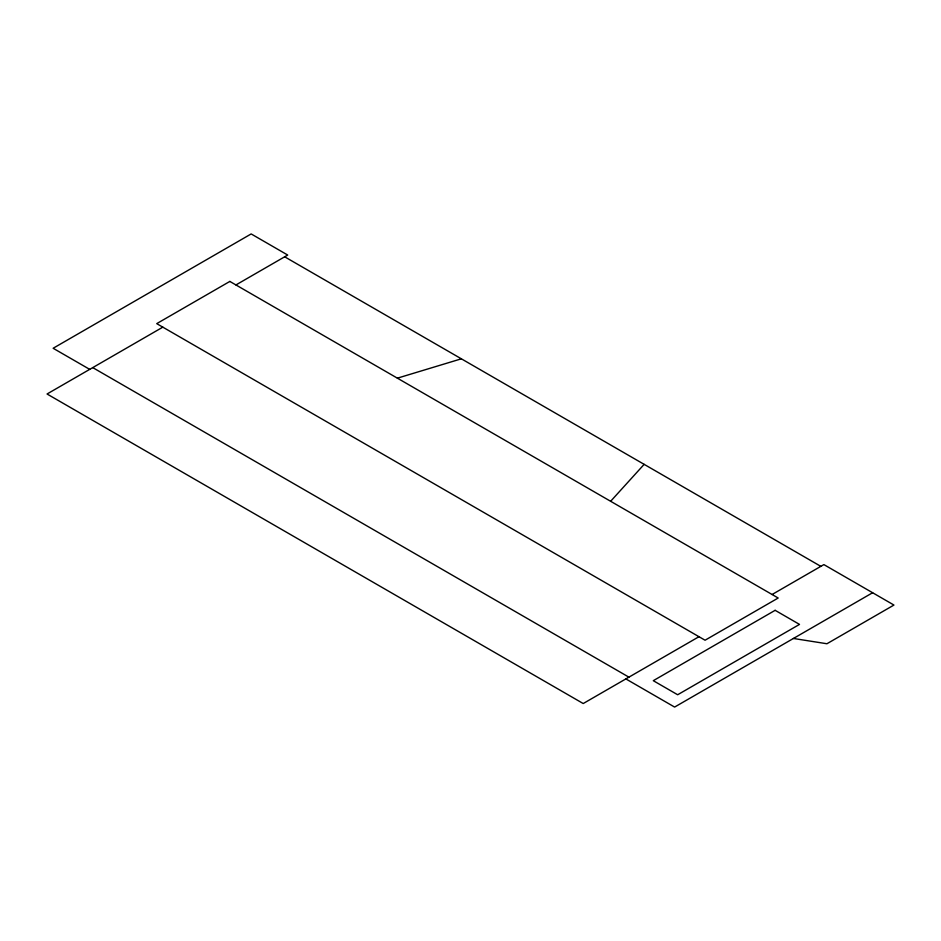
<?xml version="1.0" encoding="UTF-8"?>
<svg xmlns="http://www.w3.org/2000/svg" width="941" height="941" viewBox="0 0 941 941"><rect width="100%" height="100%" fill="white"/><g stroke="black" fill="none" stroke-linecap="round" stroke-linejoin="round"><path stroke-width="1.41" d="M610.638 501.282L644.15 464.348M162.817 327.15L47.05 393.997L583.22 703.539L698.975 636.704M235.932 284.947L287.711 255.046L251.165 233.933L53.143 348.264L89.701 369.366M772.091 594.5L823.881 564.6L893.95 605.051L826.927 643.75L793.416 638.468M872.625 592.736L674.615 707.067L625.871 678.92M397.384 378.164L461.361 358.815M284.664 256.799L820.834 566.353M92.747 367.613L628.917 677.155M229.839 281.43L156.724 323.633L705.068 640.221L778.183 598.017L229.839 281.43M775.137 610.321L653.289 680.684L677.661 694.752L799.509 624.401L775.137 610.321"/></g></svg>
